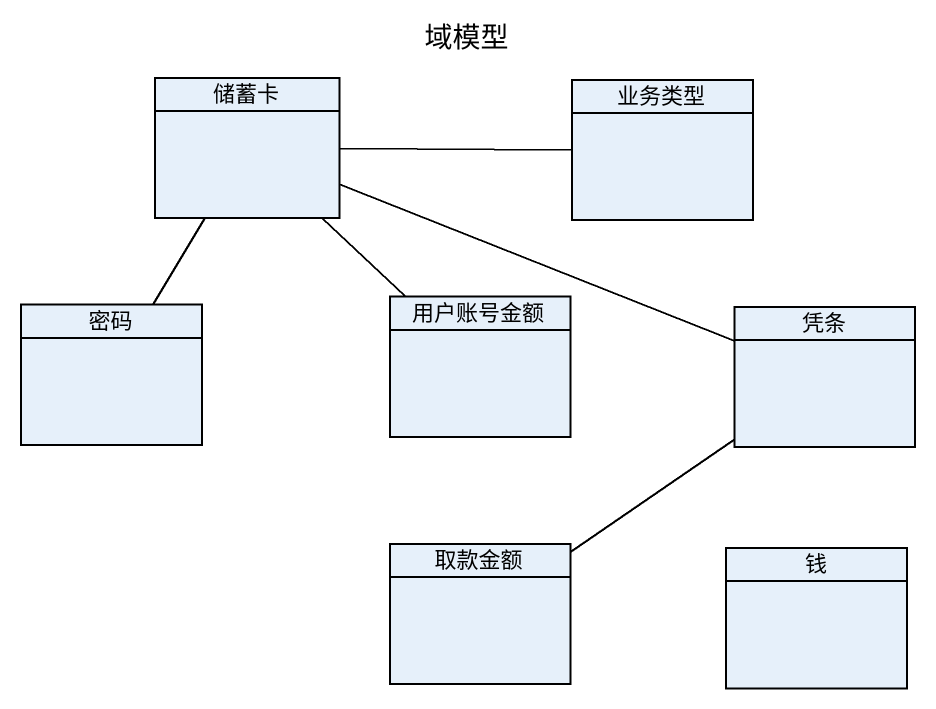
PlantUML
@startuml
title 域模型
hide circle
hide empty members
class 储蓄卡
class 业务类型
class 密码
class 用户账号金额
class 凭条
class 取款金额
class 钱
储蓄卡 -right- 业务类型
密码 -up- 储蓄卡
用户账号金额 -up- 储蓄卡
凭条 -left- 储蓄卡
取款金额 -up- 凭条
@enduml
